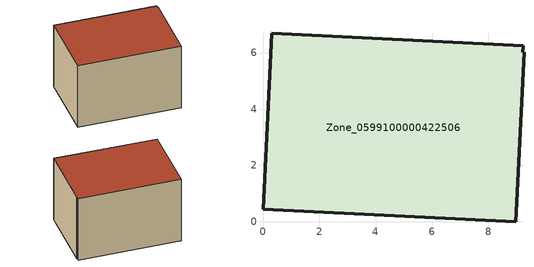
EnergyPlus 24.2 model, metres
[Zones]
Zone_0599100000422506
 floor ground (C_G): 0,0.44 0.31,6.69 9.23,6.25 9.21,6.02 9.27,6.02 8.97,0 z0
 wall outside (C_F): 0,0.44 8.97,0 9.27,6.02 9.21,6.02 9.23,6.25 0.31,6.69 0,0.44 z0:6.09
 roof outside (C_R): 0.31,6.69 0,0.44 8.97,0 9.27,6.02 9.21,6.02 9.23,6.25 z6.09
[BUILDING]
Pand.0599100000422506: North Axis=0; Terrain=City; Loads Convergence Tolerance Value=0.04; Temperature Convergence Tolerance Value=0.4; Solar Distribution=FullExterior; Maximum Number of Warmup Days=25; Minimum Number of Warmup Days=1
[Site:Location]
Rotterdam.The.Hague.AP_ZH_NLD Design_Conditions: Latitude=51.96; Longitude=4.45; Time Zone=1; Elevation=-4.5
[SITE:GROUNDTEMPERATURE:BUILDINGSURFACE]
18, 18, 18, 18, 18, 18, 18, 18, 18, 18, 18, 18
[MATERIAL] Thermal Absorptance=0.9; Solar Absorptance=0.7; Visible Absorptance=0.7
Name | Roughness | Thickness | Conductivity | Density | Specific Heat
G.TI.2006-2014 | MediumSmooth | 0.15 | 0.06 | 540 | 1210
F.TI.2006-2014 | Rough | 0.3 | 0.12 | 1920 | 840
R.TI.2006-2014 | MediumRough | 0.2 | 0.08 | 1500 | 1000
[CONSTRUCTION]
C_G: G.TI.2006-2014
C_F: F.TI.2006-2014
C_R: R.TI.2006-2014
[ZONE]
Zone_0599100000422506: Type=1; Multiplier=1; Ceiling Height=Autocalculate; Volume=Autocalculate; Floor Area=autocalculate; Part of Total Floor Area=Yes
[ZONEINFILTRATION:DESIGNFLOWRATE]
Infil_Zone_0599100000422506: Zone or ZoneList or Space or SpaceList=Zone_0599100000422506; Schedule=AlwaysOn; Design Flow Rate Calculation Method=Flow/Area; Flow Rate per Floor Area=0.0015; Constant Term Coefficient=1; Temperature Term Coefficient=0; Velocity Term Coefficient=0; Velocity Squared Term Coefficient=0
[HVACTEMPLATE:ZONE:IDEALLOADSAIRSYSTEM]
Zone_0599100000422506: Maximum Heating Supply Air Temperature=50; Minimum Cooling Supply Air Temperature=13; Maximum Heating Supply Air Humidity Ratio=0.0156; Minimum Cooling Supply Air Humidity Ratio=0.0077; Heating Limit=NoLimit; Cooling Limit=NoLimit; Dehumidification Control Type=ConstantSensibleHeatRatio; Cooling Sensible Heat Ratio=0.7; Dehumidification Setpoint=60; Humidification Control Type=None; Humidification Setpoint=30; Outdoor Air Method=None; Outdoor Air Flow Rate per Person=0.00944; Outdoor Air Flow Rate per Zone Floor Area=0; Outdoor Air Flow Rate per Zone=0; Demand Controlled Ventilation Type=None; Outdoor Air Economizer Type=NoEconomizer; Heat Recovery Type=None; Sensible Heat Recovery Effectiveness=0.7; Latent Heat Recovery Effectiveness=0.65
[ZONECONTROL:THERMOSTAT]
ThermostatControl_Zone_0599100000422506: Zone or ZoneList=Zone_0599100000422506; Control Type Schedule=DualSetpointControlType; Control 1=Thermostat_Zone_0599100000422506; Temperature Difference Between Cutout And Setpoint=0
[THERMOSTATSETPOINT:DUALSETPOINT]
Thermostat_Zone_0599100000422506: Heating Setpoint Temperature Schedule=HeatingSetpoint_Zone_0599100000422506; Cooling Setpoint Temperature Schedule=CoolingSetpoint_Zone_0599100000422506
[SCHEDULE:COMPACT]
HeatingSetpoint_Zone_0599100000422506: Through: 12/31, For: AllDays, Until: 24:00, 21
CoolingSetpoint_Zone_0599100000422506: Through: 12/31, For: AllDays, Until: 24:00, 24
DualSetpointControlType: Through: 12/31, For: AllDays, Until: 24:00, 4
AlwaysOn: Through: 12/31, For: AllDays, Until: 24:00, 1
